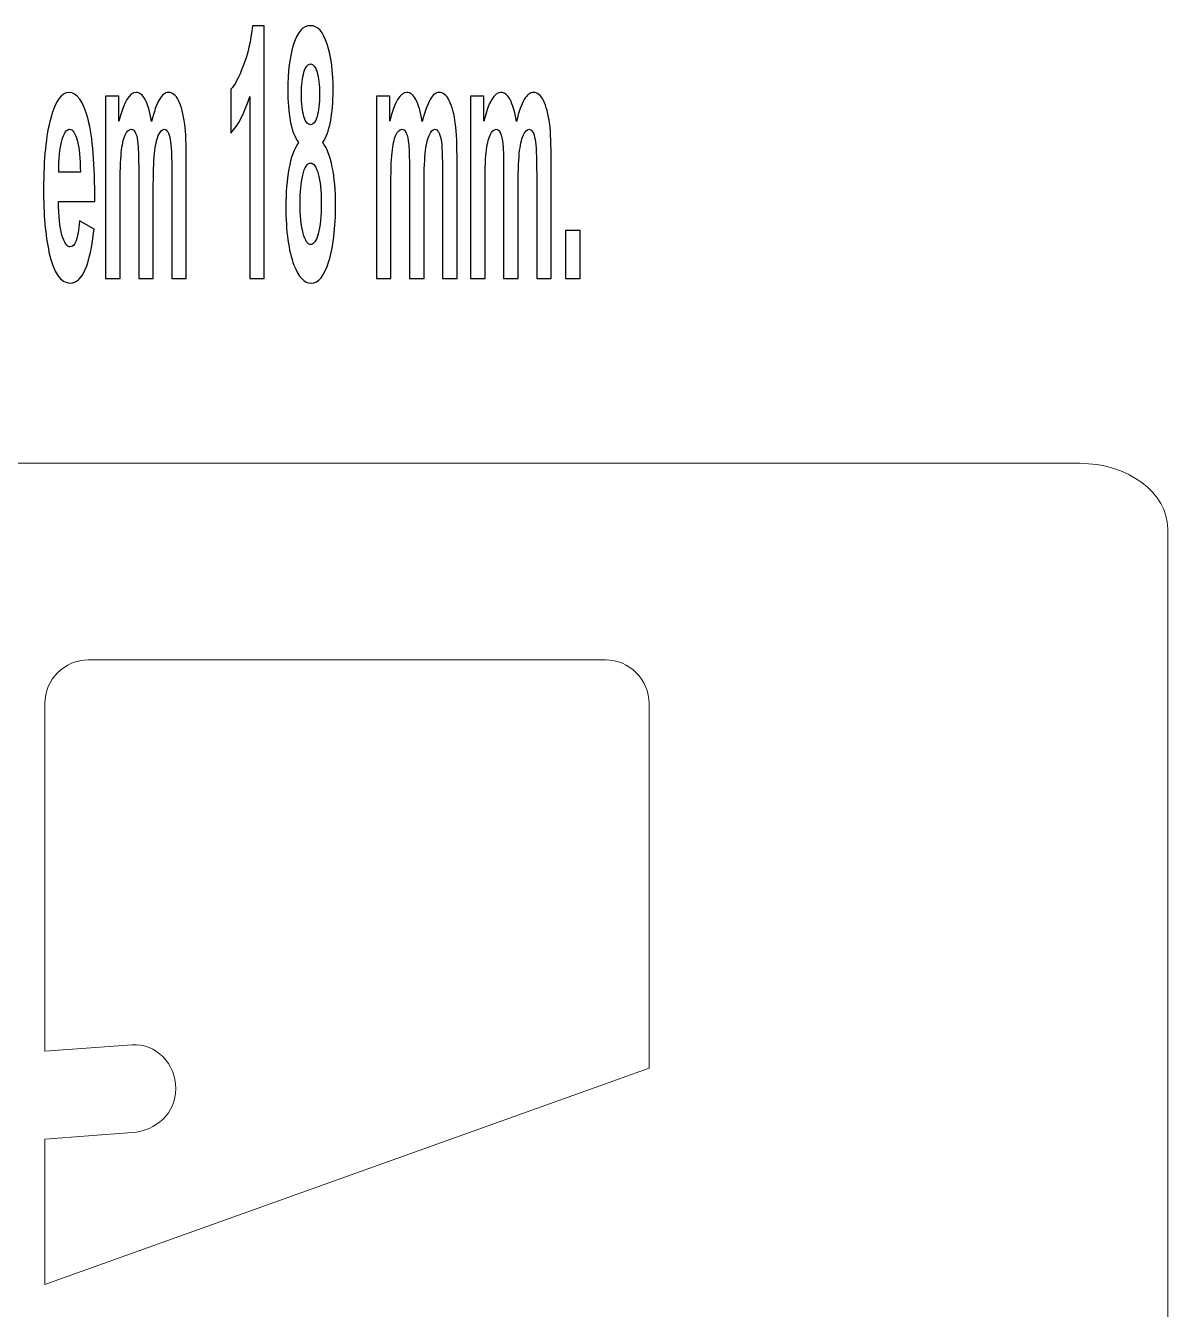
# Model space of a CAD drawing. Header units: millimetres. Extents: x -2444 to 3336, y -980 to 1690.
# Drawn here: x -1094 to -833.2, y 91.4 to 385.2 of the extents above; entities that cross this region are included whole.
import ezdxf

# ---------------------------------------------------------------- set-up
doc = ezdxf.new("R2010")
doc.units = ezdxf.units.MM
doc.header["$MEASUREMENT"] = 0
doc.layers.add('Camada 1', color=7, linetype='Continuous')

msp = doc.modelspace()

# ---------------------------------------------------------------- linework, layer by layer
at = {"layer": 'Camada 1', "color": 242}
for points, knots in [([(-1039.4372, 327.2869), (-1039.4372, 327.2869), (-1042.7575, 327.2869), (-1042.7575, 327.2869), (-1042.7575, 327.2869), (-1042.7575, 327.2869), (-1042.7575, 368.9622), (-1042.7575, 368.9622), (-1042.7575, 368.9622), (-1043.9693, 365.1833), (-1045.3991, 362.3826), (-1047.0471, 360.5736), (-1047.0471, 360.5736), (-1047.0471, 360.5736), (-1047.0471, 370.6239), (-1047.0471, 370.6239), (-1047.0471, 370.6239), (-1046.1787, 371.5619), (-1045.2376, 373.3442), (-1044.2237, 375.9841), (-1044.2237, 375.9841), (-1043.2058, 378.6106), (-1042.5111, 381.6793), (-1042.1314, 385.1768), (-1042.1314, 385.1768), (-1042.1314, 385.1768), (-1039.4372, 385.1768), (-1039.4372, 385.1768), (-1039.4372, 385.1768), (-1039.4372, 385.1768), (-1039.4372, 327.2869), (-1039.4372, 327.2869)], [0, 0, 0, 0, 0.11111111, 0.11111111, 0.11111111, 0.11111111, 0.22222222, 0.22222222, 0.22222222, 0.22222222, 0.33333333, 0.33333333, 0.33333333, 0.33333333, 0.44444444, 0.44444444, 0.44444444, 0.44444444, 0.55555556, 0.55555556, 0.55555556, 0.55555556, 0.66666667, 0.66666667, 0.66666667, 0.66666667, 0.77777778, 0.77777778, 0.77777778, 0.77777778, 1, 1, 1, 1]), ([(-1031.5971, 358.4161), (-1032.4534, 359.6221), (-1033.0795, 361.2704), (-1033.4673, 363.3877), (-1033.4673, 363.3877), (-1033.8591, 365.4915), (-1034.0529, 367.8098), (-1034.0529, 370.3157), (-1034.0529, 370.3157), (-1034.0529, 374.6172), (-1033.6006, 378.1683), (-1032.6998, 380.969), (-1032.6998, 380.969), (-1031.7991, 383.7697), (-1030.5146, 385.1768), (-1028.8545, 385.1768), (-1028.8545, 385.1768), (-1027.2065, 385.1768), (-1025.9301, 383.7697), (-1025.0213, 380.969), (-1025.0213, 380.969), (-1024.1124, 378.1683), (-1023.656, 374.6172), (-1023.656, 370.3157), (-1023.656, 370.3157), (-1023.656, 367.649), (-1023.866, 365.2771), (-1024.2861, 363.1867), (-1024.2861, 363.1867), (-1024.7021, 361.1096), (-1025.2919, 359.5149), (-1026.0513, 358.4161), (-1026.0513, 358.4161), (-1025.0859, 357.1297), (-1024.3548, 355.2536), (-1023.8499, 352.7879), (-1023.8499, 352.7879), (-1023.349, 350.3088), (-1023.0986, 347.468), (-1023.0986, 344.2384), (-1023.0986, 344.2384), (-1023.0986, 338.9051), (-1023.6075, 334.5767), (-1024.6294, 331.24), (-1024.6294, 331.24), (-1025.6473, 327.9033), (-1027.0045, 326.2417), (-1028.701, 326.2417), (-1028.701, 326.2417), (-1030.2763, 326.2417), (-1031.585, 327.6219), (-1032.6352, 330.3824), (-1032.6352, 330.3824), (-1033.8712, 333.6253), (-1034.4892, 338.101), (-1034.4892, 343.7694), (-1034.4892, 343.7694), (-1034.4892, 346.8917), (-1034.2549, 349.7594), (-1033.7904, 352.3725), (-1033.7904, 352.3725), (-1033.3259, 354.9856), (-1032.5948, 356.9957), (-1031.5971, 358.4161)], [0, 0, 0, 0, 0.05882353, 0.05882353, 0.05882353, 0.05882353, 0.11764706, 0.11764706, 0.11764706, 0.11764706, 0.17647059, 0.17647059, 0.17647059, 0.17647059, 0.23529412, 0.23529412, 0.23529412, 0.23529412, 0.29411765, 0.29411765, 0.29411765, 0.29411765, 0.35294118, 0.35294118, 0.35294118, 0.35294118, 0.41176471, 0.41176471, 0.41176471, 0.41176471, 0.47058824, 0.47058824, 0.47058824, 0.47058824, 0.52941176, 0.52941176, 0.52941176, 0.52941176, 0.58823529, 0.58823529, 0.58823529, 0.58823529, 0.64705882, 0.64705882, 0.64705882, 0.64705882, 0.70588235, 0.70588235, 0.70588235, 0.70588235, 0.76470588, 0.76470588, 0.76470588, 0.76470588, 0.82352941, 0.82352941, 0.82352941, 0.82352941, 0.88235294, 0.88235294, 0.88235294, 0.88235294, 1, 1, 1, 1]), ([(-1030.9024, 369.5117), (-1030.9024, 367.314), (-1030.7166, 365.5853), (-1030.3449, 364.3525), (-1030.3449, 364.3525), (-1029.9693, 363.1197), (-1029.4725, 362.5032), (-1028.8545, 362.5032), (-1028.8545, 362.5032), (-1028.2244, 362.5032), (-1027.7235, 363.1331), (-1027.3478, 364.3793), (-1027.3478, 364.3793), (-1026.9722, 365.6255), (-1026.7824, 367.3542), (-1026.7824, 369.5519), (-1026.7824, 369.5519), (-1026.7824, 371.6289), (-1026.9682, 373.2906), (-1027.3398, 374.5368), (-1027.3398, 374.5368), (-1027.7154, 375.7831), (-1028.2082, 376.4129), (-1028.8181, 376.4129), (-1028.8181, 376.4129), (-1029.4563, 376.4129), (-1029.9612, 375.7831), (-1030.3369, 374.5234), (-1030.3369, 374.5234), (-1030.7125, 373.2638), (-1030.9024, 371.5887), (-1030.9024, 369.5117)], [0, 0, 0, 0, 0.11111111, 0.11111111, 0.11111111, 0.11111111, 0.22222222, 0.22222222, 0.22222222, 0.22222222, 0.33333333, 0.33333333, 0.33333333, 0.33333333, 0.44444444, 0.44444444, 0.44444444, 0.44444444, 0.55555556, 0.55555556, 0.55555556, 0.55555556, 0.66666667, 0.66666667, 0.66666667, 0.66666667, 0.77777778, 0.77777778, 0.77777778, 0.77777778, 1, 1, 1, 1]), ([(-1081.7077, 340.4729), (-1081.7077, 340.4729), (-1078.3875, 338.6237), (-1078.3875, 338.6237), (-1078.3875, 338.6237), (-1078.8116, 334.5901), (-1079.4861, 331.5214), (-1080.403, 329.4042), (-1080.403, 329.4042), (-1081.324, 327.3003), (-1082.4752, 326.2417), (-1083.8525, 326.2417), (-1083.8525, 326.2417), (-1086.0378, 326.2417), (-1087.6575, 328.6135), (-1088.7037, 333.3573), (-1088.7037, 333.3573), (-1089.5317, 337.163), (-1089.9477, 341.9604), (-1089.9477, 347.7628), (-1089.9477, 347.7628), (-1089.9477, 354.6774), (-1089.4024, 360.1046), (-1088.3159, 364.0175), (-1088.3159, 364.0175), (-1087.2293, 367.9438), (-1085.852, 369.9003), (-1084.1878, 369.9003), (-1084.1878, 369.9003), (-1082.3217, 369.9003), (-1080.8473, 367.85), (-1079.7648, 363.7495), (-1079.7648, 363.7495), (-1078.6864, 359.6489), (-1078.1694, 353.3641), (-1078.2178, 344.8951), (-1078.2178, 344.8951), (-1078.2178, 344.8951), (-1086.5306, 344.8951), (-1086.5306, 344.8951), (-1086.5306, 344.8951), (-1086.5063, 341.6254), (-1086.2397, 339.0793), (-1085.7267, 337.2568), (-1085.7267, 337.2568), (-1085.2178, 335.4344), (-1084.5796, 334.5231), (-1083.8202, 334.5231), (-1083.8202, 334.5231), (-1083.2992, 334.5231), (-1082.8629, 334.9921), (-1082.5115, 335.9302), (-1082.5115, 335.9302), (-1082.1561, 336.8682), (-1081.8895, 338.3825), (-1081.7077, 340.4729)], [0, 0, 0, 0, 0.06666667, 0.06666667, 0.06666667, 0.06666667, 0.13333333, 0.13333333, 0.13333333, 0.13333333, 0.2, 0.2, 0.2, 0.2, 0.26666667, 0.26666667, 0.26666667, 0.26666667, 0.33333333, 0.33333333, 0.33333333, 0.33333333, 0.4, 0.4, 0.4, 0.4, 0.46666667, 0.46666667, 0.46666667, 0.46666667, 0.53333333, 0.53333333, 0.53333333, 0.53333333, 0.6, 0.6, 0.6, 0.6, 0.66666667, 0.66666667, 0.66666667, 0.66666667, 0.73333333, 0.73333333, 0.73333333, 0.73333333, 0.8, 0.8, 0.8, 0.8, 0.86666667, 0.86666667, 0.86666667, 0.86666667, 1, 1, 1, 1]), ([(-1075.7418, 369.0158), (-1075.7418, 369.0158), (-1072.6881, 369.0158), (-1072.6881, 369.0158), (-1072.6881, 369.0158), (-1072.6881, 369.0158), (-1072.6881, 363.3207), (-1072.6881, 363.3207), (-1072.6881, 363.3207), (-1071.5935, 367.7026), (-1070.2888, 369.9003), (-1068.7741, 369.9003), (-1068.7741, 369.9003), (-1067.9703, 369.9003), (-1067.2715, 369.3509), (-1066.6818, 368.252), (-1066.6818, 368.252), (-1066.088, 367.1532), (-1065.6033, 365.4915), (-1065.2277, 363.2671), (-1065.2277, 363.2671), (-1064.6743, 365.4915), (-1064.0765, 367.1532), (-1063.4383, 368.252), (-1063.4383, 368.252), (-1062.8001, 369.3509), (-1062.1175, 369.9003), (-1061.3904, 369.9003), (-1061.3904, 369.9003), (-1060.4695, 369.9003), (-1059.6899, 369.2839), (-1059.0477, 368.0376), (-1059.0477, 368.0376), (-1058.4095, 366.7914), (-1057.9328, 364.9689), (-1057.6178, 362.5568), (-1057.6178, 362.5568), (-1057.3876, 360.788), (-1057.2745, 357.9069), (-1057.2745, 353.927), (-1057.2745, 353.927), (-1057.2745, 353.927), (-1057.2745, 327.2869), (-1057.2745, 327.2869), (-1057.2745, 327.2869), (-1057.2745, 327.2869), (-1060.5947, 327.2869), (-1060.5947, 327.2869), (-1060.5947, 327.2869), (-1060.5947, 327.2869), (-1060.5947, 351.0995), (-1060.5947, 351.0995), (-1060.5947, 351.0995), (-1060.5947, 355.2402), (-1060.7078, 357.9069), (-1060.938, 359.0995), (-1060.938, 359.0995), (-1061.245, 360.6674), (-1061.7216, 361.458), (-1062.3598, 361.458), (-1062.3598, 361.458), (-1062.8244, 361.458), (-1063.2646, 360.989), (-1063.6766, 360.051), (-1063.6766, 360.051), (-1064.0846, 359.0995), (-1064.3835, 357.7193), (-1064.5652, 355.9102), (-1064.5652, 355.9102), (-1064.747, 354.0878), (-1064.8359, 351.2201), (-1064.8359, 347.2937), (-1064.8359, 347.2937), (-1064.8359, 347.2937), (-1064.8359, 327.2869), (-1064.8359, 327.2869), (-1064.8359, 327.2869), (-1064.8359, 327.2869), (-1068.1561, 327.2869), (-1068.1561, 327.2869), (-1068.1561, 327.2869), (-1068.1561, 327.2869), (-1068.1561, 350.1212), (-1068.1561, 350.1212), (-1068.1561, 350.1212), (-1068.1561, 354.1682), (-1068.2167, 356.7947), (-1068.3338, 357.9605), (-1068.3338, 357.9605), (-1068.451, 359.1397), (-1068.6328, 360.0242), (-1068.8832, 360.6004), (-1068.8832, 360.6004), (-1069.1296, 361.1766), (-1069.4689, 361.458), (-1069.893, 361.458), (-1069.893, 361.458), (-1070.406, 361.458), (-1070.8664, 361.0024), (-1071.2744, 360.0912), (-1071.2744, 360.0912), (-1071.6864, 359.1665), (-1071.9772, 357.8533), (-1072.155, 356.1246), (-1072.155, 356.1246), (-1072.3327, 354.396), (-1072.4215, 351.5283), (-1072.4215, 347.535), (-1072.4215, 347.535), (-1072.4215, 347.535), (-1072.4215, 327.2869), (-1072.4215, 327.2869), (-1072.4215, 327.2869), (-1072.4215, 327.2869), (-1075.7418, 327.2869), (-1075.7418, 327.2869), (-1075.7418, 327.2869), (-1075.7418, 327.2869), (-1075.7418, 369.0158), (-1075.7418, 369.0158)], [0, 0, 0, 0, 0.03225806, 0.03225806, 0.03225806, 0.03225806, 0.06451613, 0.06451613, 0.06451613, 0.06451613, 0.09677419, 0.09677419, 0.09677419, 0.09677419, 0.12903226, 0.12903226, 0.12903226, 0.12903226, 0.16129032, 0.16129032, 0.16129032, 0.16129032, 0.19354839, 0.19354839, 0.19354839, 0.19354839, 0.22580645, 0.22580645, 0.22580645, 0.22580645, 0.25806452, 0.25806452, 0.25806452, 0.25806452, 0.29032258, 0.29032258, 0.29032258, 0.29032258, 0.32258065, 0.32258065, 0.32258065, 0.32258065, 0.35483871, 0.35483871, 0.35483871, 0.35483871, 0.38709677, 0.38709677, 0.38709677, 0.38709677, 0.41935484, 0.41935484, 0.41935484, 0.41935484, 0.4516129, 0.4516129, 0.4516129, 0.4516129, 0.48387097, 0.48387097, 0.48387097, 0.48387097, 0.51612903, 0.51612903, 0.51612903, 0.51612903, 0.5483871, 0.5483871, 0.5483871, 0.5483871, 0.58064516, 0.58064516, 0.58064516, 0.58064516, 0.61290323, 0.61290323, 0.61290323, 0.61290323, 0.64516129, 0.64516129, 0.64516129, 0.64516129, 0.67741935, 0.67741935, 0.67741935, 0.67741935, 0.70967742, 0.70967742, 0.70967742, 0.70967742, 0.74193548, 0.74193548, 0.74193548, 0.74193548, 0.77419355, 0.77419355, 0.77419355, 0.77419355, 0.80645161, 0.80645161, 0.80645161, 0.80645161, 0.83870968, 0.83870968, 0.83870968, 0.83870968, 0.87096774, 0.87096774, 0.87096774, 0.87096774, 0.90322581, 0.90322581, 0.90322581, 0.90322581, 0.93548387, 0.93548387, 0.93548387, 0.93548387, 1, 1, 1, 1]), ([(-1013.768, 369.0158), (-1013.768, 369.0158), (-1010.7143, 369.0158), (-1010.7143, 369.0158), (-1010.7143, 369.0158), (-1010.7143, 369.0158), (-1010.7143, 363.3207), (-1010.7143, 363.3207), (-1010.7143, 363.3207), (-1009.6197, 367.7026), (-1008.3151, 369.9003), (-1006.8003, 369.9003), (-1006.8003, 369.9003), (-1005.9965, 369.9003), (-1005.2977, 369.3509), (-1004.708, 368.252), (-1004.708, 368.252), (-1004.1142, 367.1532), (-1003.6296, 365.4915), (-1003.2539, 363.2671), (-1003.2539, 363.2671), (-1002.7005, 365.4915), (-1002.1027, 367.1532), (-1001.4645, 368.252), (-1001.4645, 368.252), (-1000.8263, 369.3509), (-1000.1437, 369.9003), (-999.4166, 369.9003), (-999.4166, 369.9003), (-998.4957, 369.9003), (-997.7161, 369.2839), (-997.0739, 368.0376), (-997.0739, 368.0376), (-996.4357, 366.7914), (-995.959, 364.9689), (-995.644, 362.5568), (-995.644, 362.5568), (-995.4138, 360.788), (-995.3007, 357.9069), (-995.3007, 353.927), (-995.3007, 353.927), (-995.3007, 353.927), (-995.3007, 327.2869), (-995.3007, 327.2869), (-995.3007, 327.2869), (-995.3007, 327.2869), (-998.6209, 327.2869), (-998.6209, 327.2869), (-998.6209, 327.2869), (-998.6209, 327.2869), (-998.6209, 351.0995), (-998.6209, 351.0995), (-998.6209, 351.0995), (-998.6209, 355.2402), (-998.734, 357.9069), (-998.9642, 359.0995), (-998.9642, 359.0995), (-999.2712, 360.6674), (-999.7478, 361.458), (-1000.386, 361.458), (-1000.386, 361.458), (-1000.8506, 361.458), (-1001.2908, 360.989), (-1001.7028, 360.051), (-1001.7028, 360.051), (-1002.1108, 359.0995), (-1002.4097, 357.7193), (-1002.5914, 355.9102), (-1002.5914, 355.9102), (-1002.7732, 354.0878), (-1002.8621, 351.2201), (-1002.8621, 347.2937), (-1002.8621, 347.2937), (-1002.8621, 347.2937), (-1002.8621, 327.2869), (-1002.8621, 327.2869), (-1002.8621, 327.2869), (-1002.8621, 327.2869), (-1006.1823, 327.2869), (-1006.1823, 327.2869), (-1006.1823, 327.2869), (-1006.1823, 327.2869), (-1006.1823, 350.1212), (-1006.1823, 350.1212), (-1006.1823, 350.1212), (-1006.1823, 354.1682), (-1006.2429, 356.7947), (-1006.36, 357.9605), (-1006.36, 357.9605), (-1006.4772, 359.1397), (-1006.659, 360.0242), (-1006.9094, 360.6004), (-1006.9094, 360.6004), (-1007.1558, 361.1766), (-1007.4951, 361.458), (-1007.9192, 361.458), (-1007.9192, 361.458), (-1008.4322, 361.458), (-1008.8926, 361.0024), (-1009.3006, 360.0912), (-1009.3006, 360.0912), (-1009.7126, 359.1665), (-1010.0034, 357.8533), (-1010.1812, 356.1246), (-1010.1812, 356.1246), (-1010.3589, 354.396), (-1010.4478, 351.5283), (-1010.4478, 347.535), (-1010.4478, 347.535), (-1010.4478, 347.535), (-1010.4478, 327.2869), (-1010.4478, 327.2869), (-1010.4478, 327.2869), (-1010.4478, 327.2869), (-1013.768, 327.2869), (-1013.768, 327.2869), (-1013.768, 327.2869), (-1013.768, 327.2869), (-1013.768, 369.0158), (-1013.768, 369.0158)], [0, 0, 0, 0, 0.03225806, 0.03225806, 0.03225806, 0.03225806, 0.06451613, 0.06451613, 0.06451613, 0.06451613, 0.09677419, 0.09677419, 0.09677419, 0.09677419, 0.12903226, 0.12903226, 0.12903226, 0.12903226, 0.16129032, 0.16129032, 0.16129032, 0.16129032, 0.19354839, 0.19354839, 0.19354839, 0.19354839, 0.22580645, 0.22580645, 0.22580645, 0.22580645, 0.25806452, 0.25806452, 0.25806452, 0.25806452, 0.29032258, 0.29032258, 0.29032258, 0.29032258, 0.32258065, 0.32258065, 0.32258065, 0.32258065, 0.35483871, 0.35483871, 0.35483871, 0.35483871, 0.38709677, 0.38709677, 0.38709677, 0.38709677, 0.41935484, 0.41935484, 0.41935484, 0.41935484, 0.4516129, 0.4516129, 0.4516129, 0.4516129, 0.48387097, 0.48387097, 0.48387097, 0.48387097, 0.51612903, 0.51612903, 0.51612903, 0.51612903, 0.5483871, 0.5483871, 0.5483871, 0.5483871, 0.58064516, 0.58064516, 0.58064516, 0.58064516, 0.61290323, 0.61290323, 0.61290323, 0.61290323, 0.64516129, 0.64516129, 0.64516129, 0.64516129, 0.67741935, 0.67741935, 0.67741935, 0.67741935, 0.70967742, 0.70967742, 0.70967742, 0.70967742, 0.74193548, 0.74193548, 0.74193548, 0.74193548, 0.77419355, 0.77419355, 0.77419355, 0.77419355, 0.80645161, 0.80645161, 0.80645161, 0.80645161, 0.83870968, 0.83870968, 0.83870968, 0.83870968, 0.87096774, 0.87096774, 0.87096774, 0.87096774, 0.90322581, 0.90322581, 0.90322581, 0.90322581, 0.93548387, 0.93548387, 0.93548387, 0.93548387, 1, 1, 1, 1]), ([(-992.2187, 369.0158), (-992.2187, 369.0158), (-989.1651, 369.0158), (-989.1651, 369.0158), (-989.1651, 369.0158), (-989.1651, 369.0158), (-989.1651, 363.3207), (-989.1651, 363.3207), (-989.1651, 363.3207), (-988.0704, 367.7026), (-986.7658, 369.9003), (-985.2511, 369.9003), (-985.2511, 369.9003), (-984.4473, 369.9003), (-983.7485, 369.3509), (-983.1588, 368.252), (-983.1588, 368.252), (-982.565, 367.1532), (-982.0803, 365.4915), (-981.7046, 363.2671), (-981.7046, 363.2671), (-981.1513, 365.4915), (-980.5534, 367.1532), (-979.9152, 368.252), (-979.9152, 368.252), (-979.277, 369.3509), (-978.5944, 369.9003), (-977.8674, 369.9003), (-977.8674, 369.9003), (-976.9464, 369.9003), (-976.1668, 369.2839), (-975.5246, 368.0376), (-975.5246, 368.0376), (-974.8864, 366.7914), (-974.4098, 364.9689), (-974.0947, 362.5568), (-974.0947, 362.5568), (-973.8645, 360.788), (-973.7514, 357.9069), (-973.7514, 353.927), (-973.7514, 353.927), (-973.7514, 353.927), (-973.7514, 327.2869), (-973.7514, 327.2869), (-973.7514, 327.2869), (-973.7514, 327.2869), (-977.0716, 327.2869), (-977.0716, 327.2869), (-977.0716, 327.2869), (-977.0716, 327.2869), (-977.0716, 351.0995), (-977.0716, 351.0995), (-977.0716, 351.0995), (-977.0716, 355.2402), (-977.1847, 357.9069), (-977.415, 359.0995), (-977.415, 359.0995), (-977.722, 360.6674), (-978.1986, 361.458), (-978.8368, 361.458), (-978.8368, 361.458), (-979.3013, 361.458), (-979.7416, 360.989), (-980.1535, 360.051), (-980.1535, 360.051), (-980.5615, 359.0995), (-980.8604, 357.7193), (-981.0422, 355.9102), (-981.0422, 355.9102), (-981.224, 354.0878), (-981.3128, 351.2201), (-981.3128, 347.2937), (-981.3128, 347.2937), (-981.3128, 347.2937), (-981.3128, 327.2869), (-981.3128, 327.2869), (-981.3128, 327.2869), (-981.3128, 327.2869), (-984.6331, 327.2869), (-984.6331, 327.2869), (-984.6331, 327.2869), (-984.6331, 327.2869), (-984.6331, 350.1212), (-984.6331, 350.1212), (-984.6331, 350.1212), (-984.6331, 354.1682), (-984.6936, 356.7947), (-984.8108, 357.9605), (-984.8108, 357.9605), (-984.9279, 359.1397), (-985.1097, 360.0242), (-985.3601, 360.6004), (-985.3601, 360.6004), (-985.6065, 361.1766), (-985.9458, 361.458), (-986.3699, 361.458), (-986.3699, 361.458), (-986.8829, 361.458), (-987.3434, 361.0024), (-987.7514, 360.0912), (-987.7514, 360.0912), (-988.1633, 359.1665), (-988.4542, 357.8533), (-988.6319, 356.1246), (-988.6319, 356.1246), (-988.8096, 354.396), (-988.8985, 351.5283), (-988.8985, 347.535), (-988.8985, 347.535), (-988.8985, 347.535), (-988.8985, 327.2869), (-988.8985, 327.2869), (-988.8985, 327.2869), (-988.8985, 327.2869), (-992.2187, 327.2869), (-992.2187, 327.2869), (-992.2187, 327.2869), (-992.2187, 327.2869), (-992.2187, 369.0158), (-992.2187, 369.0158)], [0, 0, 0, 0, 0.03225806, 0.03225806, 0.03225806, 0.03225806, 0.06451613, 0.06451613, 0.06451613, 0.06451613, 0.09677419, 0.09677419, 0.09677419, 0.09677419, 0.12903226, 0.12903226, 0.12903226, 0.12903226, 0.16129032, 0.16129032, 0.16129032, 0.16129032, 0.19354839, 0.19354839, 0.19354839, 0.19354839, 0.22580645, 0.22580645, 0.22580645, 0.22580645, 0.25806452, 0.25806452, 0.25806452, 0.25806452, 0.29032258, 0.29032258, 0.29032258, 0.29032258, 0.32258065, 0.32258065, 0.32258065, 0.32258065, 0.35483871, 0.35483871, 0.35483871, 0.35483871, 0.38709677, 0.38709677, 0.38709677, 0.38709677, 0.41935484, 0.41935484, 0.41935484, 0.41935484, 0.4516129, 0.4516129, 0.4516129, 0.4516129, 0.48387097, 0.48387097, 0.48387097, 0.48387097, 0.51612903, 0.51612903, 0.51612903, 0.51612903, 0.5483871, 0.5483871, 0.5483871, 0.5483871, 0.58064516, 0.58064516, 0.58064516, 0.58064516, 0.61290323, 0.61290323, 0.61290323, 0.61290323, 0.64516129, 0.64516129, 0.64516129, 0.64516129, 0.67741935, 0.67741935, 0.67741935, 0.67741935, 0.70967742, 0.70967742, 0.70967742, 0.70967742, 0.74193548, 0.74193548, 0.74193548, 0.74193548, 0.77419355, 0.77419355, 0.77419355, 0.77419355, 0.80645161, 0.80645161, 0.80645161, 0.80645161, 0.83870968, 0.83870968, 0.83870968, 0.83870968, 0.87096774, 0.87096774, 0.87096774, 0.87096774, 0.90322581, 0.90322581, 0.90322581, 0.90322581, 0.93548387, 0.93548387, 0.93548387, 0.93548387, 1, 1, 1, 1]), ([(-1081.5138, 351.6489), (-1081.5381, 354.8516), (-1081.7844, 357.2905), (-1082.257, 358.9521), (-1082.257, 358.9521), (-1082.7296, 360.6272), (-1083.3032, 361.458), (-1083.9818, 361.458), (-1083.9818, 361.458), (-1084.7048, 361.458), (-1085.3026, 360.5736), (-1085.7752, 358.8181), (-1085.7752, 358.8181), (-1086.2478, 357.0627), (-1086.478, 354.664), (-1086.4699, 351.6489), (-1086.4699, 351.6489), (-1086.4699, 351.6489), (-1081.5138, 351.6489), (-1081.5138, 351.6489)], [0, 0, 0, 0, 0.16666667, 0.16666667, 0.16666667, 0.16666667, 0.33333333, 0.33333333, 0.33333333, 0.33333333, 0.5, 0.5, 0.5, 0.5, 0.66666667, 0.66666667, 0.66666667, 0.66666667, 1, 1, 1, 1]), ([(-1031.2174, 344.8281), (-1031.2174, 341.7594), (-1030.9831, 339.3741), (-1030.5146, 337.6588), (-1030.5146, 337.6588), (-1030.046, 335.9436), (-1029.4644, 335.086), (-1028.7656, 335.086), (-1028.7656, 335.086), (-1028.0789, 335.086), (-1027.5134, 335.9168), (-1027.0651, 337.565), (-1027.0651, 337.565), (-1026.6167, 339.2133), (-1026.3946, 341.5986), (-1026.3946, 344.7075), (-1026.3946, 344.7075), (-1026.3946, 347.4278), (-1026.6208, 349.612), (-1027.0772, 351.2603), (-1027.0772, 351.2603), (-1027.5336, 352.9085), (-1028.1113, 353.7394), (-1028.8101, 353.7394), (-1028.8101, 353.7394), (-1029.6219, 353.7394), (-1030.2238, 352.8013), (-1030.6237, 350.9253), (-1030.6237, 350.9253), (-1031.0195, 349.0492), (-1031.2174, 347.0257), (-1031.2174, 344.8281)], [0, 0, 0, 0, 0.11111111, 0.11111111, 0.11111111, 0.11111111, 0.22222222, 0.22222222, 0.22222222, 0.22222222, 0.33333333, 0.33333333, 0.33333333, 0.33333333, 0.44444444, 0.44444444, 0.44444444, 0.44444444, 0.55555556, 0.55555556, 0.55555556, 0.55555556, 0.66666667, 0.66666667, 0.66666667, 0.66666667, 0.77777778, 0.77777778, 0.77777778, 0.77777778, 1, 1, 1, 1]), ([(-970.4513, 327.2869), (-970.4513, 327.2869), (-970.4513, 338.3021), (-970.4513, 338.3021), (-970.4513, 338.3021), (-970.4513, 338.3021), (-967.1311, 338.3021), (-967.1311, 338.3021), (-967.1311, 338.3021), (-967.1311, 338.3021), (-967.1311, 327.2869), (-967.1311, 327.2869), (-967.1311, 327.2869), (-967.1311, 327.2869), (-970.4513, 327.2869), (-970.4513, 327.2869)], [0, 0, 0, 0, 0.2, 0.2, 0.2, 0.2, 0.4, 0.4, 0.4, 0.4, 0.6, 0.6, 0.6, 0.6, 1, 1, 1, 1])]:
    msp.add_open_spline(points, degree=3, knots=knots, dxfattribs=at)
at = {"layer": 'Camada 1', "color": 250, "lineweight": 9}
for points, knots in [([(-1142.6858, 285), (-1142.6858, 285), (-852.843, 285), (-852.843, 285), (-852.843, 285), (-841.7211, 285), (-832.6214, 278.25), (-832.6214, 270), (-832.6214, 270), (-832.6214, 270), (-832.6214, -35.1122), (-832.6214, -35.1122), (-832.6214, -35.1122), (-832.6214, -35.1122), (-499.2322, -35.1122), (-499.2322, -35.1122), (-499.2322, -35.1122), (-499.2322, -35.1122), (-499.2322, -65.1122), (-499.2322, -65.1122), (-499.2322, -65.1122), (-499.2322, -65.1122), (-847.5322, -65.1122), (-847.5322, -65.1122), (-847.5322, -65.1122), (-847.5322, -65.1122), (-847.5322, -65), (-847.5322, -65), (-847.5322, -65), (-847.5322, -65), (-1168.0302, -65), (-1168.0302, -65), (-1168.0302, -65), (-1168.9154, -65), (-1169.6465, -64.4595), (-1169.648, -63.8), (-1169.648, -63.8), (-1169.648, -63.8), (-1170.0705, 102.3766), (-1170.0705, 102.3766), (-1170.0705, 102.3766), (-1170.0705, 102.3766), (-1166.6519, 102.3567), (-1166.6519, 102.3567), (-1166.6519, 102.3567), (-1166.6519, 102.3567), (-1169.8597, 136.9798), (-1169.8597, 136.9798), (-1169.8597, 136.9798), (-1169.8597, 136.9798), (-1102.4721, 241.6377), (-1112.8851, 240.0125), (-1112.8851, 240.0125), (-1112.8851, 240.0125), (-1165.9923, 231.7233), (-1165.9923, 231.7233), (-1165.9923, 231.7233), (-1180.5017, 229.4587), (-1169.8597, 285), (-1142.6858, 285)], [0, 0, 0, 0, 0.0625, 0.0625, 0.0625, 0.0625, 0.125, 0.125, 0.125, 0.125, 0.1875, 0.1875, 0.1875, 0.1875, 0.25, 0.25, 0.25, 0.25, 0.3125, 0.3125, 0.3125, 0.3125, 0.375, 0.375, 0.375, 0.375, 0.4375, 0.4375, 0.4375, 0.4375, 0.5, 0.5, 0.5, 0.5, 0.5625, 0.5625, 0.5625, 0.5625, 0.625, 0.625, 0.625, 0.625, 0.6875, 0.6875, 0.6875, 0.6875, 0.75, 0.75, 0.75, 0.75, 0.8125, 0.8125, 0.8125, 0.8125, 0.875, 0.875, 0.875, 0.875, 1, 1, 1, 1]), ([(-1079.6628, 240.0125), (-1079.6628, 240.0125), (-961.3435, 240.0125), (-961.3435, 240.0125), (-961.3435, 240.0125), (-955.8434, 240.0125), (-951.3434, 235.5124), (-951.3434, 230.0125), (-951.3434, 230.0125), (-951.3434, 230.0125), (-951.3434, 146.554), (-951.3434, 146.554), (-951.3434, 146.554), (-951.3434, 146.554), (-1089.6627, 97.0239), (-1089.6627, 97.0239), (-1089.6627, 97.0239), (-1089.6627, 97.0239), (-1089.6627, 130.317), (-1089.6627, 130.317), (-1089.6627, 130.317), (-1089.6627, 130.317), (-1069.6627, 131.817), (-1069.6627, 131.817), (-1069.6627, 131.817), (-1064.1782, 132.2283), (-1059.6627, 136.317), (-1059.6627, 141.817), (-1059.6627, 141.817), (-1059.6627, 141.817), (-1059.6627, 141.917), (-1059.6627, 141.917), (-1059.6627, 141.917), (-1059.6627, 147.417), (-1064.1792, 152.3282), (-1069.6627, 151.917), (-1069.6627, 151.917), (-1069.6627, 151.917), (-1089.6627, 150.417), (-1089.6627, 150.417), (-1089.6627, 150.417), (-1089.6627, 150.417), (-1089.6627, 230.0125), (-1089.6627, 230.0125), (-1089.6627, 230.0125), (-1089.6627, 235.5125), (-1085.1627, 240.0125), (-1079.6628, 240.0125)], [0, 0, 0, 0, 0.07692308, 0.07692308, 0.07692308, 0.07692308, 0.15384615, 0.15384615, 0.15384615, 0.15384615, 0.23076923, 0.23076923, 0.23076923, 0.23076923, 0.30769231, 0.30769231, 0.30769231, 0.30769231, 0.38461538, 0.38461538, 0.38461538, 0.38461538, 0.46153846, 0.46153846, 0.46153846, 0.46153846, 0.53846154, 0.53846154, 0.53846154, 0.53846154, 0.61538462, 0.61538462, 0.61538462, 0.61538462, 0.69230769, 0.69230769, 0.69230769, 0.69230769, 0.76923077, 0.76923077, 0.76923077, 0.76923077, 0.84615385, 0.84615385, 0.84615385, 0.84615385, 1, 1, 1, 1])]:
    msp.add_open_spline(points, degree=3, knots=knots, dxfattribs=at)

doc.saveas('drawing.dxf')
